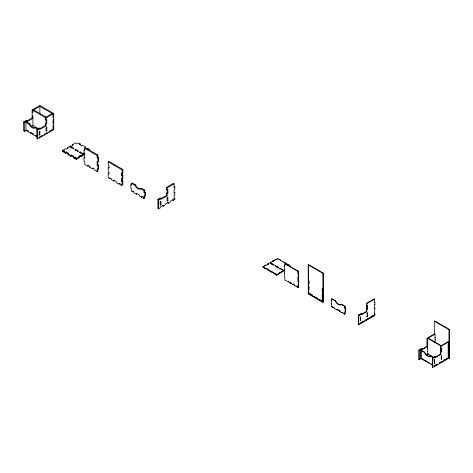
<?xml version="1.0" encoding="UTF-8"?>
<svg xmlns="http://www.w3.org/2000/svg" width="473" height="473" viewBox="0 0 473 473"><rect width="100%" height="100%" fill="white"/><g stroke="black" fill="none" stroke-linecap="round" stroke-linejoin="round"><path stroke-width="0.71" d="M32.146 109.931L39.868 105.473L53.768 113.502L53.768 129.549L37.55 138.914L36.776 138.471L36.776 129.549L37.704 129.017L38.479 129.46A0.656 0.378 -60 0 0 38.94 129.732A0.656 0.378 -60 0 0 39.407 128.928L45.272 125.54L46.047 125.984L46.047 117.96L32.146 109.931L32.146 117.96L32.915 118.404L27.203 121.703L27.203 120.81L26.429 120.367L25.501 120.905A0.656 0.378 -60 0 1 25.039 121.703A0.656 0.378 -60 0 1 24.578 121.437L23.65 121.975L23.65 130.891L24.425 131.334L25.968 130.442L37.036 136.833M23.65 121.975L24.425 122.418L25.347 121.88A0.656 0.378 -60 0 0 25.814 122.152A0.656 0.378 -60 0 0 26.275 121.348L32.146 117.96M25.968 122.418L26.736 121.975L29.829 123.755A5.463 3.151 60 0 0 36.007 127.32L35.233 127.769A5.463 3.151 60 0 1 29.054 124.204L25.968 122.418L25.968 130.442M29.054 124.204L29.829 123.755M52.225 113.502L45.272 117.511L45.272 119.74L46.047 120.189L46.815 119.74L46.815 123.311L46.047 123.755L45.272 123.311L45.272 125.54M30.987 126.652L32.915 125.54L38.579 128.81M46.047 117.96L53.768 113.502M53.768 117.068L52.994 117.511L52.994 113.946L39.093 105.922M53.768 119.297L52.994 119.74L52.994 123.311L53.768 122.862M37.704 129.017A0.656 0.378 -60 0 0 38.171 129.283A0.656 0.378 -60 0 0 38.632 128.479L39.561 127.947L40.329 128.39L40.329 129.283L46.047 125.984M36.776 129.549L37.55 129.998L38.479 129.46M53.768 125.091L52.994 125.54L52.994 129.105L53.768 128.662M62.371 150.574L64.689 151.017L63.146 151.91L62.371 151.461L62.371 150.574L65.463 148.788L66.238 149.232L68.165 148.12L67.391 147.671L67.391 148.563M67.391 147.671L70.483 145.891L71.252 146.334L73.185 145.223L72.41 144.773L72.41 145.666M72.41 144.773L75.503 142.994L77.82 143.437L78.589 142.994L80.138 143.881L80.138 144.773M73.185 148.788L73.959 148.339L70.867 146.559L70.099 147.002L73.339 148.877M70.099 147.895L70.867 147.452L70.867 146.559M63.92 151.461L65.463 152.353L66.238 151.91L68.55 153.246L67.781 153.69L67.781 154.582L70.867 156.368L71.642 155.919L74.728 157.704L75.503 157.261L76.271 157.704L74.728 158.597L73.185 157.704L73.185 156.811L73.959 156.368L71.642 155.032L70.867 155.475L66.238 152.803L65.463 153.246L63.92 152.353L63.92 150.574M80.138 143.881L79.363 144.33L81.681 145.666L82.45 145.223L85.542 147.002L85.542 147.895L84.768 148.339L84.768 150.574L83.999 150.124L83.999 153.69M77.82 151.461L78.589 151.017L75.503 149.232L74.728 149.681L77.974 151.549M85.542 147.002L84.768 147.452L97.899 155.032L97.899 157.261L97.125 157.704L97.125 155.475L84.768 148.339M82.45 154.139L83.224 153.69L80.138 151.91L79.363 152.353L83.224 154.582M83.999 150.124L84.768 149.681M87.085 148.788L87.86 148.339L89.403 149.232L89.403 150.124M88.628 149.681L89.403 149.232M85.057 153.524L81.291 155.7L80.522 155.25L78.589 156.368L79.363 156.811L79.363 157.704L76.271 159.49L75.503 159.04L75.503 157.261M84.578 152.909L83.609 153.471L84.768 154.139L84.768 158.148L83.999 157.704L83.999 161.269L84.768 161.719L84.768 164.391L87.86 166.177L88.628 165.727M75.503 158.148L76.271 158.597L80.522 156.143L81.291 156.593L84.383 154.807L84.383 153.914M83.999 157.704L84.768 157.261M97.125 155.475L97.899 155.032M97.125 157.704L97.899 158.148L98.668 157.704L98.668 161.269L97.899 161.719L97.125 161.269L97.125 165.284L97.899 165.727L98.668 165.284L98.668 168.849L97.899 169.299L97.125 168.849L97.125 171.528L97.899 171.078L97.899 165.727M87.86 166.177L87.86 165.284L89.403 166.177L89.403 167.07L90.177 166.62M97.125 165.284L97.899 164.841L98.668 165.284M89.403 167.07L92.489 168.849L93.264 168.406M110.516 178.368L109.742 178.812L108.973 178.368L108.973 177.476L108.199 177.026L108.199 173.461L108.973 173.904L108.973 171.675L108.199 171.232L108.199 167.667L108.973 168.11L108.973 165.881L108.199 165.438L108.199 161.867L108.973 161.423L122.874 169.446L122.874 173.017L122.099 173.461L121.325 173.017L121.325 175.246L122.099 175.69L122.874 175.246L122.874 178.812L122.099 179.255L121.325 178.812L121.325 181.041L122.099 181.484L122.874 181.041L122.874 184.606L121.325 185.499L120.556 185.055L120.556 184.163L119.013 183.27L119.013 184.163L119.781 183.713M108.199 167.667L108.973 167.217M108.199 173.461L108.973 173.017M108.199 161.867L122.099 169.896L122.874 169.446M121.325 175.246L122.099 174.797L122.874 175.246M109.742 178.812L109.742 177.919L111.291 178.812L111.291 179.705L113.603 181.041L114.377 180.597M121.325 181.041L122.099 180.597L122.874 181.041M131.612 183.412L132.387 182.968L135.473 184.748A5.463 3.151 60 0 0 141.652 188.319L144.744 190.099L144.744 191.884L145.513 192.328L145.513 195.899L144.744 196.342L143.969 195.899L143.969 198.571L144.744 198.128L144.744 192.777L143.969 192.328L143.969 190.548L140.883 188.762A5.463 3.151 60 0 1 134.704 185.197L131.612 183.412L131.612 185.197L130.844 184.748L130.844 188.319L131.612 188.762L131.612 191.441L132.387 191.884L133.155 191.441M130.844 184.748L131.612 184.304M134.704 185.197L135.473 184.748M140.883 188.762L141.652 188.319M132.387 191.884L132.387 190.991L133.93 191.884L133.93 192.777L136.248 194.113L137.022 193.67M143.969 190.548L144.744 190.099M143.969 192.328L144.744 191.884M144.744 192.777L145.513 192.328M136.248 194.113L136.248 193.221L139.334 195.006L139.334 195.899L141.652 197.235L142.426 196.786M167.14 193.67L167.14 195.899L166.366 195.45L166.366 193.221L167.14 193.67L167.909 193.221L167.909 189.655L167.14 190.099L166.366 189.655L166.366 187.426L173.313 183.412L174.088 183.861L174.088 187.426L174.862 186.977L174.862 189.206L174.088 189.655L174.088 193.221L174.862 192.777L174.862 195.006L174.088 195.45L174.088 199.021L174.862 198.571L174.862 199.464L173.313 200.357L172.544 199.908M166.366 187.426L167.14 187.87L174.088 183.861M166.366 193.221L167.14 192.777L167.909 193.221M162.505 205.708L163.274 206.151L163.274 205.258L160.187 207.044L160.187 207.937L158.644 208.83L157.87 208.38L157.87 199.464L158.798 198.926L159.567 199.375A0.656 0.378 -60 0 0 160.034 199.641A0.656 0.378 -60 0 0 160.495 198.837L166.366 195.45M158.798 198.926A0.656 0.378 -60 0 0 159.259 199.198A0.656 0.378 -60 0 0 159.726 198.394L160.649 197.856L161.423 198.305L161.423 199.198L167.14 195.899M157.87 199.464L158.644 199.908L159.567 199.375M160.187 201.693L160.962 201.25L160.962 204.815L160.187 205.258L160.187 201.516M167.14 197.679L167.909 197.235L167.909 200.8L167.14 201.25L167.14 197.501M163.274 206.151L165.207 205.04L165.207 204.147L168.293 202.361L168.293 203.254L167.525 202.805M168.293 203.254L170.227 202.137L170.227 201.25L173.313 199.464L173.313 200.357M276.321 274.092L275.93 274.76L276.321 274.092L275.162 273.867L271.685 271.863L271.301 272.087L268.209 270.302L268.599 269.634L266.281 268.297L265.891 268.516L262.805 267.18L262.805 266.737L265.891 264.951L266.281 265.176L268.209 264.058L268.209 264.508L267.824 263.833L275.316 259.955M273.228 261.604L272.844 260.936L277.48 258.707L280.566 260.049L280.182 260.718M264.655 266.11L265.891 265.394L265.891 264.951M262.805 266.737L264.732 267.405L264.348 268.073L265.891 268.966L266.281 268.741L274.003 272.755L273.619 273.424L274.003 272.755M270.526 263.165L270.911 262.947L274.003 264.726L274.003 265.176L270.526 263.165L270.526 263.615L270.911 262.947M264.348 268.073L264.732 267.848M280.566 260.049L280.182 260.268L285.97 263.165L285.97 263.615M273.619 264.951L274.003 264.726M275.546 265.619L275.162 265.844L278.638 267.848L278.638 267.405L275.546 265.619L275.546 266.068M268.209 270.302L268.599 270.077M278.638 267.405L278.248 268.073L276.705 267.18L276.705 266.737M284.811 263.833L285.201 263.615L298.327 271.195L298.327 273.424L297.943 273.642L297.943 271.413L284.811 263.833L284.811 266.068L284.427 265.844L284.427 269.409L284.811 269.634L284.427 276.989L284.811 277.213L284.811 279.886L288.288 281.896L288.672 281.222L288.288 281.896M285.586 263.833L285.97 263.165M279.791 268.516L280.182 268.297L283.268 270.077L282.884 270.302L279.791 268.516L279.791 268.966L280.182 268.297M284.427 265.844L284.811 265.619M285.586 263.39L289.831 265.394L289.446 266.068L289.831 265.394M273.619 273.424L276.705 274.76L284.811 270.526L284.427 269.858L284.811 270.077L279.407 272.755L279.791 273.424L279.407 272.755M275.93 274.76L276.705 275.203L279.791 273.424M284.427 273.424L284.811 273.199M308.242 264.88L308.633 264.655L323.301 273.128L323.301 302.111L322.917 302.33L308.242 293.863L308.242 264.88L322.917 273.353L323.301 273.128M297.943 271.413L298.327 271.195M297.943 273.642L298.711 273.642L298.711 277.213L297.943 277.213L297.943 281.222L298.711 281.222L298.711 284.793L297.943 284.793L297.943 287.466L298.327 287.241L298.327 281.447M297.943 277.213L298.711 277.213M288.288 281.447L289.831 282.34L290.221 282.115M289.831 282.34L289.831 282.783L290.221 282.564L291.457 283.274M297.943 281.222L298.711 281.222M289.831 282.783L292.923 284.569L293.307 283.901M292.923 284.569L292.923 284.125L294.466 285.012L294.466 285.461L294.85 284.793M297.943 284.793L298.711 284.793M309.017 283.161L308.633 283.38L309.017 283.605L309.017 280.932L308.633 281.151L309.017 281.376M309.017 288.956L308.633 289.18L309.017 289.399L309.017 286.727M308.242 293.863L309.017 293.414M310.176 294.082L310.56 293.863L312.103 294.75L311.719 295.418L312.103 295.199L310.176 294.082L310.176 294.531L310.56 293.863M322.143 288.956L322.917 288.956L322.143 288.956L322.143 291.185L322.917 291.185L322.143 291.185M314.421 296.536L314.037 296.76L314.037 296.311L317.123 298.096L317.123 298.54M322.143 294.75L322.917 294.75L322.143 294.75L322.143 296.979L322.917 296.979L322.143 296.979M319.441 299.433L319.825 299.208L319.441 299.882L319.441 299.433L321.374 300.55L321.374 300.101L320.984 300.769L321.374 300.55M322.143 300.994L322.917 300.55M331.656 298.906L332.046 298.682L335.523 300.692A5.463 3.151 60 0 0 341.695 304.257L345.172 306.262L345.172 308.047L344.787 308.272L344.787 306.486L341.311 304.482A5.463 3.151 60 0 1 335.132 300.911L331.656 298.906L331.271 304.033L331.656 304.257L331.656 306.486L332.43 306.486L331.656 306.486M331.271 300.467L331.656 300.243M335.132 300.911L335.523 300.692M331.271 304.033L331.656 303.814M332.046 306.711L332.046 307.154L332.43 306.936M332.046 307.154L333.205 307.379M332.815 307.604L332.815 307.154L334.364 308.047L334.748 307.822M334.364 308.047L334.364 308.491L334.748 308.272M341.311 304.482L341.695 304.257M337.066 309.165L336.675 309.833L337.066 309.165L340.152 310.944M344.787 306.486L345.172 306.262M336.675 309.383L339.768 311.169L339.768 311.612L340.152 311.394M344.787 308.272L345.562 308.272L345.562 311.837L344.787 311.837L344.787 314.066L343.629 313.841L343.629 313.398L342.085 312.505L342.085 312.955L342.47 312.281M344.403 314.291L345.172 313.841L345.172 308.491M366.409 311.394L366.409 303.364L374.131 298.906L374.521 299.131L374.521 302.696L374.906 302.472L374.906 304.701L374.521 304.925L374.521 308.491L374.906 308.272L374.521 314.291L374.906 314.066L374.906 314.959L374.521 315.627L358.688 324.768L358.303 324.543L358.303 315.184L359.226 314.646L359.616 314.87A0.656 0.378 -60 0 0 360.077 315.136A0.656 0.378 -60 0 0 360.538 314.332L361.467 313.8L361.467 314.693L361.082 314.468L366.409 311.394L366.794 311.612L366.794 303.589L374.521 299.131M367.568 308.94L366.794 308.94L367.568 308.94L367.568 305.375L366.794 305.375M359.226 314.646A0.656 0.378 -60 0 0 359.693 314.912A0.656 0.378 -60 0 0 360.154 314.113L361.082 313.575L361.467 313.8M358.303 315.184L358.688 315.402L359.616 314.87M361.467 314.693L366.794 311.612M367.568 316.52L366.794 316.52L367.568 316.52L367.568 312.955L366.794 312.955M363.323 321.202L362.933 320.978L363.323 321.646L363.323 321.202L360.231 322.982L360.231 323.431L368.343 318.749L367.953 318.081L368.343 318.749M368.343 318.299L365.251 320.085L365.251 320.534M369.886 317.413L373.363 315.402L373.363 315.852L369.064 318.329M358.303 324.543L359.569 323.816M434.291 334.919L434.291 321.155L434.675 320.93L449.35 329.403L449.35 358.386L448.191 358.162L448.191 341.666L448.575 341.89L448.575 358.386L432.748 367.527L432.357 367.302L432.357 357.937L433.286 357.405L433.676 357.629A0.656 0.378 -60 0 0 434.137 357.895A0.656 0.378 -60 0 0 434.598 357.091L435.527 356.559L435.527 357.446L440.854 354.372L440.854 346.348L448.575 341.89M435.065 334.086L427.344 338.544L427.344 346.567L422.011 349.648L421.626 349.423L426.953 346.348L426.953 338.319L434.675 333.861L435.065 334.086L435.065 342.736M435.065 337.651L435.45 337.426M434.291 321.155L448.966 329.628L449.35 329.403M435.065 339.88L435.45 339.661M421.762 358.262L419.232 359.722L418.847 359.498L418.847 350.138L419.77 349.6L420.16 349.825A0.656 0.378 -60 0 0 420.621 350.091A0.656 0.378 -60 0 0 421.088 349.287L422.011 348.755L422.011 349.648M419.77 349.6A0.656 0.378 -60 0 0 420.237 349.866A0.656 0.378 -60 0 0 420.698 349.068L421.626 348.53L422.011 348.755M418.847 350.138L419.232 350.357L420.16 349.825M420.775 350.357L421.165 350.138L424.636 352.143A5.463 3.151 60 0 0 430.814 355.708L430.43 355.933A5.463 3.151 60 0 1 424.251 352.367L420.775 350.357L420.775 358.386L432.748 365.298M420.775 352.143L421.165 351.918M424.251 352.367L424.636 352.143M420.775 355.708L421.165 355.489M435.142 357.227L440.469 354.147L440.469 346.124L448.191 341.666M425.795 355.04L428.112 353.703M418.847 359.498L420.113 358.771M422.324 358.83L421.934 359.054L421.934 358.605L423.477 359.498L423.477 359.947L423.867 359.722M426.185 361.059L425.795 361.283L425.795 360.84M433.286 357.405A0.656 0.378 -60 0 0 433.753 357.671A0.656 0.378 -60 0 0 434.214 356.867L435.142 356.335L435.527 356.559M432.357 357.937L432.748 358.162L433.676 357.629M429.271 362.844L428.887 363.069L428.887 362.62L424.447 360.059M434.291 359.947L434.675 359.722L434.675 363.288L434.291 363.512L434.291 359.947L433.907 359.722M431.589 364.18L431.205 364.405L431.205 363.956L432.748 364.849M433.907 365.517L434.291 365.741L437.377 363.956L437.377 364.405M444.33 359.947L447.417 358.162L447.417 358.605L444.33 360.391L443.946 359.722M437.424 364.376L434.291 366.185L434.291 365.741M443.757 360.722L439.311 363.288L439.311 362.844L442.397 361.059L442.397 361.508M174.088 186.533L174.862 186.977M374.521 302.253L374.906 302.472M448.191 345.231L448.575 345.456M374.521 304.482L374.906 304.701M448.191 347.46L448.575 347.685M33.689 109.931L46.047 117.068M428.112 338.1L441.244 345.68M440.854 345.899L427.728 338.319L427.728 354.372L428.112 354.596L428.112 354.147L434.291 357.718M174.088 192.328L174.862 192.777M366.409 303.364L366.794 303.589M374.521 308.047L374.906 308.272M426.953 338.319L427.344 338.544M440.469 346.124L440.854 346.348M448.191 351.025L448.575 351.25M32.146 112.16L32.915 112.609L32.915 110.38L39.868 106.366L39.868 113.946M427.344 340.329L427.728 340.548M448.191 353.26L448.575 353.479M32.146 115.731L32.915 116.175L32.915 125.54M427.344 343.895L427.728 344.119M174.088 198.128L174.862 198.571M374.521 313.841L374.906 314.066M448.191 356.825L448.575 357.05M284.119 262.545L285.355 263.254M289.446 265.619L290.605 266.287L290.605 266.737M374.521 314.734L374.906 314.959M448.191 357.718L448.966 358.162M374.131 315.402L374.521 315.627M427.344 346.124L427.728 346.348M373.363 315.402L372.972 315.184L373.363 315.852M426.953 346.348L427.344 346.567M440.469 354.147L440.854 354.372M97.899 157.261L98.668 157.704M298.327 273.424L298.711 273.642M427.344 347.909L427.728 348.128M272.844 260.936L273.228 261.161M167.14 200.357L167.909 200.8M427.344 351.474L427.728 351.699M25.501 120.905L26.275 121.348M38.632 128.479L39.407 128.928M159.726 198.394L160.495 198.837M360.154 314.113L360.538 314.332M420.698 349.068L421.088 349.287M434.214 356.867L434.598 357.091M24.578 121.437L25.347 121.88M24.425 121.526L25.193 121.975M35.233 127.769L38.325 129.549M158.644 199.015L159.413 199.464M271.147 263.969L272.998 265.04M359.072 314.734L359.462 314.959M419.616 349.689L420.006 349.914M430.43 355.933L433.907 357.937M308.633 286.951L309.017 287.17M345.172 308.047L345.562 308.272M267.824 263.833L268.209 264.058M160.187 204.366L160.962 204.815M345.172 311.612L345.562 311.837M122.099 184.163L122.874 184.606M37.036 135.94L36.007 135.349L36.007 136.242M309.017 292.97L308.633 292.746L309.017 292.521L309.017 293.863M322.533 300.769L322.143 300.55L322.143 301.437L322.917 301.437L322.533 301.662L322.533 288.731M296.009 285.905L298.327 287.241M97.125 171.528L94.038 169.742L94.038 168.849L92.489 167.956L92.489 168.849M119.013 184.163L116.695 182.826L116.695 181.934L113.603 180.148L113.603 181.041M143.969 198.571L143.195 198.128L143.195 197.235L141.652 196.342L141.652 197.235M294.466 285.461L297.943 287.466M322.917 301.886L308.633 293.638L308.633 264.655M334.364 308.491L336.675 309.833M339.768 311.612L342.085 312.955M448.966 329.628L448.966 358.605M432.748 356.825L432.748 357.269M432.748 358.162L432.748 367.527M431.205 355.933L431.205 356.376M421.165 350.138L421.165 357.718L420.775 357.937L421.165 358.605M419.232 350.357L419.232 359.722M370.27 317.188L370.27 317.631M367.184 305.15L367.184 309.165M367.184 312.73L367.184 316.744M358.688 315.402L358.688 324.768M322.917 273.353L322.917 302.33M298.327 273.867L298.327 281.003M288.288 264.508L287.903 265.176L287.903 264.726M282.884 261.386L282.884 261.829M281.725 271.863L281.725 272.306M281.34 271.638L281.34 272.087M279.023 259.157L279.023 259.6M277.48 258.707L277.48 259.157M276.705 274.76L276.705 275.203M275.93 259.157L275.93 259.6M275.546 273.642L275.546 274.092M275.162 273.867L275.162 274.316M271.685 271.413L271.685 271.863M271.301 271.638L271.301 272.087M270.911 262.054L270.911 262.497M266.281 268.297L266.281 268.741M265.891 268.516L265.891 268.966M263.964 266.955L263.964 267.405M263.579 267.18L263.579 267.623M167.14 187.87L167.14 192.777M158.644 199.908L158.644 208.83M122.099 169.896L122.099 174.797M122.099 175.69L122.099 180.597M122.099 181.484L122.099 185.055L121.325 184.606L121.325 185.499M97.899 158.148L97.899 164.841M81.291 155.7L81.291 156.593M80.522 155.25L80.522 156.143M80.138 151.91L80.138 152.803M76.271 158.597L76.271 159.49M75.503 149.232L75.503 150.124M74.728 157.704L74.728 158.597M71.642 155.032L71.642 155.919M70.867 155.475L70.867 156.368M66.238 151.91L66.238 152.803M65.463 152.353L65.463 153.246M63.146 151.017L63.146 151.91M52.225 130.442L52.225 129.549L49.133 131.334L49.133 132.227M47.205 133.339L47.205 132.452L44.113 134.231L44.113 135.124M42.186 136.242L42.186 135.349L39.093 137.129L39.093 138.021M37.55 129.998L37.55 138.914M33.689 134.9L33.689 134.013L30.603 132.227L30.603 133.12M28.285 131.784L28.285 130.891L26.736 129.998L26.736 130.891M24.425 122.418L24.425 131.334M39.868 131.334L39.093 131.784L39.093 135.349L39.868 134.9L39.868 131.334M46.815 127.32L46.047 127.769L46.047 131.334L46.815 130.891L46.815 127.32M360.615 316.963L360.231 317.188L360.231 320.753L360.615 320.534L360.615 316.963M441.628 348.128L441.244 348.353L441.244 351.918L441.628 351.699L441.628 348.128M441.628 355.708L441.244 355.933L441.244 359.498L441.628 359.279L441.628 355.708"/></g></svg>
